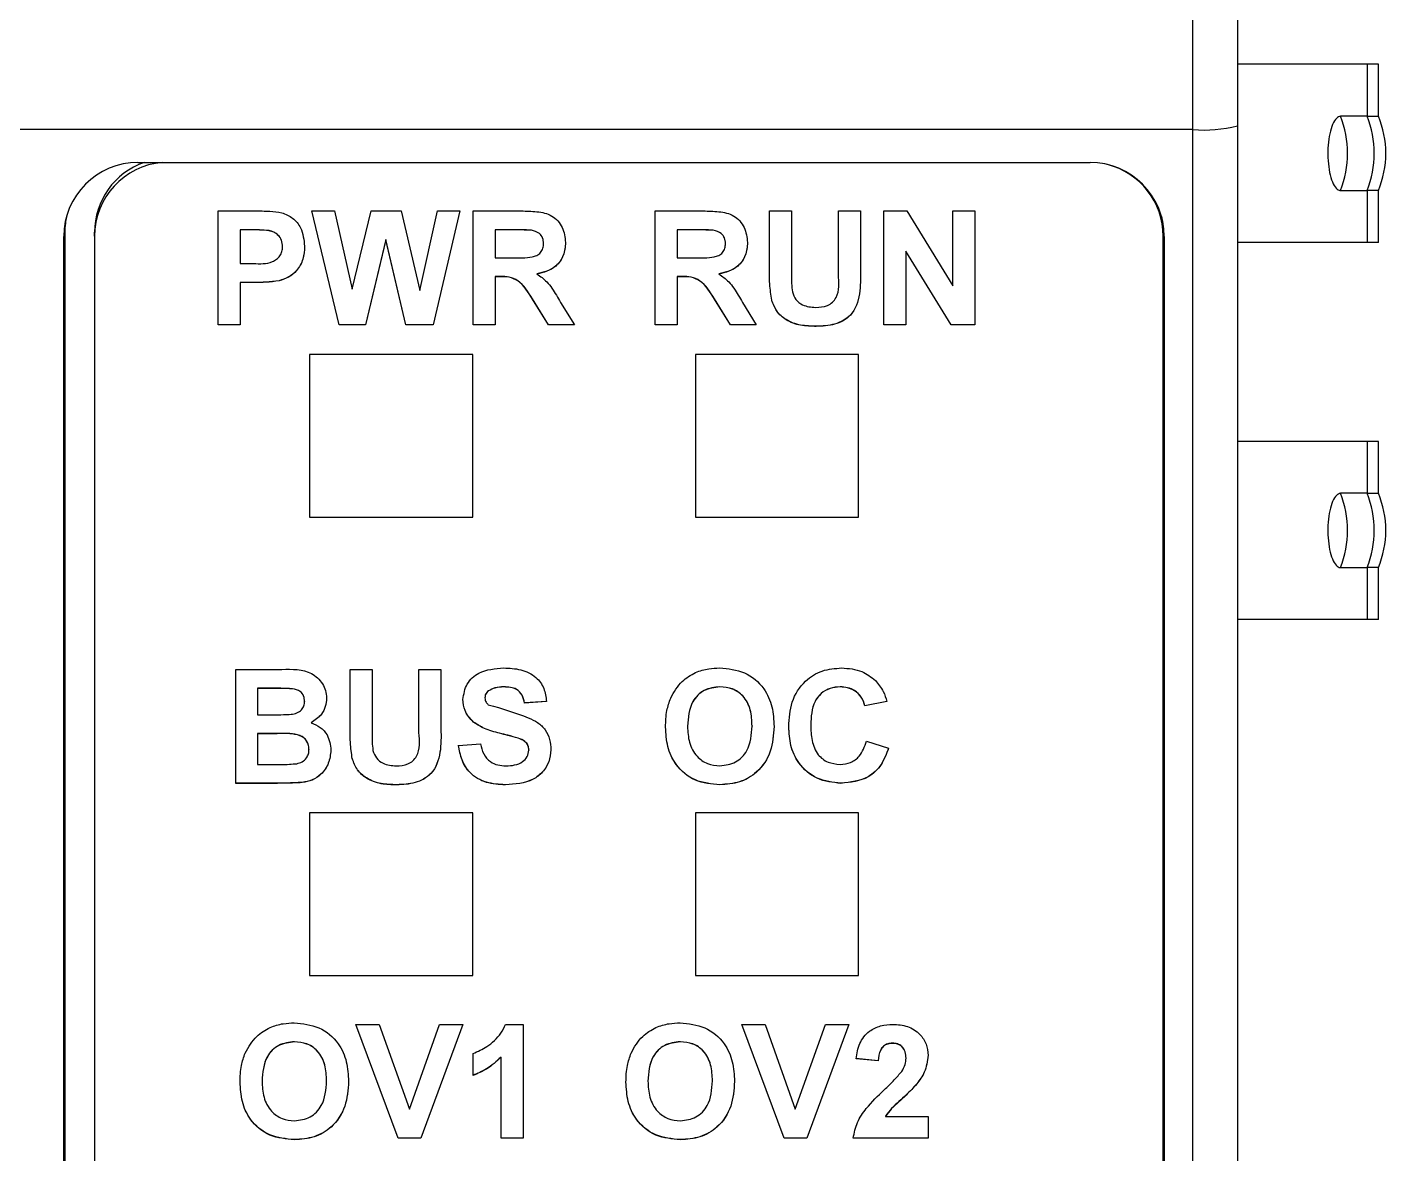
# Model space of a CAD drawing. Header units: millimetres. Extents: x 195 to 222, y 165 to 271.
# Drawn here: x 212.44 to 221.59, y 227.38 to 234.97 of the extents above; entities that cross this region are included whole.
import ezdxf

# ---------------------------------------------------------------- set-up
doc = ezdxf.new("R2010")
doc.units = ezdxf.units.MM

msp = doc.modelspace()

# ---------------------------------------------------------------- linework, layer by layer
at = {"color": 7, "linetype": 'Continuous', "lineweight": 25}
for p, q in [((220.2889, 234.2787), (220.2889, 235.7603)), ((220.5889, 235.6383), (220.5889, 234.3048)), ((221.4635, 234.7188), (220.5889, 234.7188)), ((221.5389, 234.7188), (221.4635, 234.7188)), ((221.4635, 234.7188), (221.4635, 234.3688)), ((221.5389, 234.3688), (221.5389, 234.7188)), ((221.4635, 234.3688), (221.2838, 234.3688)), ((221.4635, 234.3688), (221.5389, 234.3688)), ((220.2889, 234.2787), (200.7389, 234.2787)), ((220.2889, 169.6988), (220.2889, 234.2787)), ((220.5889, 234.3048), (220.5889, 169.725)), ((213.1818, 234.0573), (219.596, 234.0573)), ((221.2838, 233.8688), (221.4635, 233.8688)), ((221.4635, 233.8688), (221.4635, 233.5188)), ((221.5389, 233.8688), (221.4635, 233.8688)), ((221.5389, 233.5188), (221.5389, 233.8688)), ((213.7215, 233.7308), (213.968, 233.7308)), ((213.7215, 232.9632), (213.7215, 233.7308)), ((214.3537, 233.7308), (214.5056, 233.7308)), ((214.5382, 232.9632), (214.3537, 233.7308)), ((214.5382, 232.9641), (214.3539, 233.7308)), ((214.5056, 233.7308), (214.6254, 233.2035)), ((214.6254, 233.2035), (214.7521, 233.7308)), ((214.7521, 233.7308), (214.9543, 233.7308)), ((214.9543, 233.7308), (215.0798, 233.1946)), ((215.0798, 233.1946), (215.1992, 233.7308)), ((215.3514, 233.7308), (215.1704, 232.9632)), ((215.3512, 233.7308), (215.1704, 232.9641)), ((215.1992, 233.7308), (215.3514, 233.7308)), ((215.4403, 233.7308), (215.7637, 233.7308)), ((215.4403, 232.9632), (215.4403, 233.7308)), ((216.6662, 233.7308), (216.9895, 233.7308)), ((216.6662, 232.9632), (216.6662, 233.7308)), ((217.4367, 233.7308), (217.5848, 233.7308)), ((217.4367, 233.323), (217.4367, 233.7308)), ((217.5848, 233.7308), (217.5848, 233.3143)), ((217.9009, 233.7308), (218.0491, 233.7308)), ((217.9009, 233.3053), (217.9009, 233.7308)), ((218.0491, 233.7308), (218.0491, 233.3293)), ((218.2072, 233.7308), (218.362, 233.7308)), ((218.2072, 232.9632), (218.2072, 233.7308)), ((218.362, 233.7308), (218.6714, 233.2265)), ((218.6714, 233.7308), (218.8196, 233.7308)), ((218.6714, 233.2265), (218.6714, 233.7308)), ((218.8196, 233.7308), (218.8196, 232.9632)), ((213.9481, 233.6037), (213.8697, 233.6037)), ((213.8697, 233.6037), (213.8697, 233.6029)), ((213.9481, 233.6029), (213.8697, 233.6029)), ((213.8697, 233.6029), (213.8697, 233.3765)), ((213.9481, 233.6037), (213.9481, 233.6029)), ((214.0651, 233.5983), (214.0651, 233.5975)), ((215.7144, 233.6037), (215.5885, 233.6037)), ((215.5885, 233.6037), (215.5885, 233.6029)), ((215.5885, 233.6029), (215.5885, 233.4159)), ((215.7144, 233.6029), (215.5885, 233.6029)), ((215.7144, 233.6037), (215.7144, 233.6029)), ((215.8322, 233.6013), (215.8322, 233.6004)), ((216.9403, 233.6037), (216.8143, 233.6037)), ((216.8143, 233.6037), (216.8143, 233.6029)), ((216.8143, 233.6029), (216.8143, 233.4159)), ((216.9403, 233.6029), (216.8143, 233.6029)), ((216.9403, 233.6037), (216.9403, 233.6029)), ((217.0581, 233.6013), (217.0581, 233.6004)), ((212.6889, 233.5872), (212.6819, 233.5593)), ((212.6819, 168.6431), (212.6819, 233.5593)), ((212.6889, 233.5872), (212.6889, 168.6849)), ((212.8889, 233.5609), (212.8889, 233.5871)), ((212.8889, 233.5609), (212.8889, 168.9079)), ((214.8526, 233.5379), (214.7147, 232.9641)), ((214.8526, 233.537), (214.7147, 232.9632)), ((214.9869, 232.9641), (214.8526, 233.5379)), ((214.8526, 233.5379), (214.8526, 233.537)), ((214.9869, 232.9632), (214.8526, 233.537)), ((215.9145, 233.5122), (215.9145, 233.5114)), ((217.1403, 233.5122), (217.1403, 233.5114)), ((220.0959, 233.5593), (220.0889, 233.5872)), ((220.0889, 233.5871), (220.0889, 233.5609)), ((220.0889, 169.1071), (220.0889, 233.5609)), ((220.0959, 233.5593), (220.0959, 168.7429)), ((221.4635, 233.5188), (220.5889, 233.5188)), ((221.5389, 233.5188), (221.4635, 233.5188)), ((214.1562, 233.4912), (214.1562, 233.4903)), ((215.5885, 233.4159), (215.7078, 233.4159)), ((216.8143, 233.4159), (216.9337, 233.4159)), ((218.6602, 232.9641), (218.3553, 233.4607)), ((218.3553, 233.4607), (218.3553, 233.4599)), ((218.6602, 232.9632), (218.3553, 233.4599)), ((218.3553, 233.4599), (218.3553, 232.9632)), ((213.8697, 233.3765), (213.9586, 233.3765)), ((213.9711, 233.2495), (213.8697, 233.2495)), ((213.8697, 233.2495), (213.8697, 233.2486)), ((213.9711, 233.2486), (213.8697, 233.2486)), ((213.8697, 233.2486), (213.8697, 232.9632)), ((213.9711, 233.2495), (213.9711, 233.2486)), ((214.1325, 233.2605), (214.1325, 233.2597)), ((215.6217, 233.2888), (215.5885, 233.2888)), ((215.5885, 233.2888), (215.5885, 233.288)), ((215.6217, 233.288), (215.5885, 233.288)), ((215.5885, 233.288), (215.5885, 232.9632)), ((215.6217, 233.2888), (215.6217, 233.288)), ((215.8694, 233.3079), (215.8694, 233.307)), ((216.8475, 233.2888), (216.8143, 233.2888)), ((216.8143, 233.2888), (216.8143, 233.288)), ((216.8475, 233.288), (216.8143, 233.288)), ((216.8143, 233.288), (216.8143, 232.9632)), ((216.8475, 233.2888), (216.8475, 233.288)), ((217.0953, 233.3079), (217.0953, 233.307)), ((215.9487, 232.9641), (215.8392, 233.1383)), ((215.8392, 233.1383), (215.8392, 233.1374)), ((215.9487, 232.9632), (215.8392, 233.1374)), ((216.0285, 233.1151), (216.1219, 232.9632)), ((217.1746, 232.9641), (217.065, 233.1383)), ((217.065, 233.1383), (217.065, 233.1374)), ((217.1746, 232.9632), (217.065, 233.1374)), ((217.2544, 233.1151), (217.3478, 232.9632)), ((217.4518, 233.13), (217.4518, 233.1291)), ((213.8697, 232.9641), (213.7215, 232.9641)), ((213.8697, 232.9632), (213.7215, 232.9632)), ((214.5382, 232.9641), (214.5382, 232.9632)), ((214.7147, 232.9641), (214.5382, 232.9641)), ((214.7147, 232.9632), (214.5382, 232.9632)), ((214.7147, 232.9641), (214.7147, 232.9632)), ((215.1704, 232.9641), (214.9869, 232.9641)), ((214.9869, 232.9641), (214.9869, 232.9632)), ((215.1704, 232.9632), (214.9869, 232.9632)), ((215.1704, 232.9641), (215.1704, 232.9632)), ((215.5885, 232.9641), (215.4403, 232.9641)), ((215.5885, 232.9632), (215.4403, 232.9632)), ((216.1214, 232.9641), (215.9487, 232.9641)), ((215.9487, 232.9641), (215.9487, 232.9632)), ((216.1219, 232.9632), (215.9487, 232.9632)), ((216.8143, 232.9641), (216.6662, 232.9641)), ((216.8143, 232.9632), (216.6662, 232.9632)), ((217.3472, 232.9641), (217.1746, 232.9641)), ((217.1746, 232.9641), (217.1746, 232.9632)), ((217.3478, 232.9632), (217.1746, 232.9632)), ((218.3553, 232.9641), (218.2072, 232.9641)), ((218.3553, 232.9632), (218.2072, 232.9632)), ((218.8196, 232.9641), (218.6602, 232.9641)), ((218.6602, 232.9641), (218.6602, 232.9632)), ((218.8196, 232.9632), (218.6602, 232.9632)), ((217.752, 232.9543), (217.752, 232.9534)), ((215.4371, 232.764), (214.3371, 232.764)), ((214.3371, 232.764), (214.3371, 231.6682)), ((215.4371, 231.6682), (215.4371, 232.764)), ((218.0371, 232.764), (216.9371, 232.764)), ((216.9371, 232.764), (216.9371, 231.6682)), ((218.0371, 231.6682), (218.0371, 232.764)), ((221.4635, 232.1788), (220.5889, 232.1788)), ((221.5389, 232.1788), (221.4635, 232.1788)), ((221.4635, 232.1788), (221.4635, 231.8288)), ((221.5389, 231.8288), (221.5389, 232.1788)), ((221.4635, 231.8288), (221.2838, 231.8288)), ((221.4635, 231.8288), (221.5389, 231.8288)), ((214.3371, 231.669), (215.4371, 231.669)), ((214.3371, 231.6682), (215.4371, 231.6682)), ((216.9371, 231.669), (218.0371, 231.669)), ((216.9371, 231.6682), (218.0371, 231.6682)), ((221.2838, 231.3288), (221.4635, 231.3288)), ((221.4635, 231.3288), (221.4635, 230.9788)), ((221.5389, 231.3288), (221.4635, 231.3288)), ((221.5389, 230.9788), (221.5389, 231.3288)), ((221.4635, 230.9788), (220.5889, 230.9788)), ((221.5389, 230.9788), (221.4635, 230.9788)), ((213.8401, 230.6426), (214.1505, 230.6426)), ((213.8401, 229.875), (213.8401, 230.6426)), ((214.6106, 230.6426), (214.7587, 230.6426)), ((214.6106, 230.2348), (214.6106, 230.6426)), ((214.7587, 230.6426), (214.7587, 230.226)), ((215.0748, 230.6426), (215.223, 230.6426)), ((215.0748, 230.2171), (215.0748, 230.6426)), ((215.223, 230.6426), (215.223, 230.2411)), ((214.0822, 230.5155), (213.9882, 230.5155)), ((213.9882, 230.5155), (213.9882, 230.5147)), ((213.9882, 230.5147), (213.9882, 230.3375)), ((214.0822, 230.5147), (213.9882, 230.5147)), ((214.0822, 230.5155), (214.0822, 230.5147)), ((214.2221, 230.5129), (214.2221, 230.512)), ((215.5436, 230.4982), (215.5436, 230.4973)), ((215.6476, 230.5254), (215.6476, 230.5245)), ((217.1027, 230.5254), (217.1027, 230.5245)), ((217.9125, 230.5254), (217.9125, 230.5245)), ((214.3043, 230.4282), (214.3043, 230.4273)), ((215.5193, 230.4516), (215.5193, 230.4507)), ((215.9342, 230.427), (215.7861, 230.4171)), ((215.9342, 230.4261), (215.7861, 230.4162)), ((215.7861, 230.4171), (215.7861, 230.4162)), ((218.228, 230.427), (218.0798, 230.3974)), ((218.228, 230.4261), (218.0798, 230.3966)), ((218.0798, 230.3974), (218.0798, 230.3966)), ((213.9882, 230.3375), (214.0955, 230.3375)), ((214.1202, 230.2105), (213.9882, 230.2105)), ((213.9882, 230.2105), (213.9882, 230.2096)), ((214.1202, 230.2105), (214.1202, 230.2096)), ((214.3482, 230.2838), (214.3482, 230.2829)), ((215.4423, 230.2883), (215.4423, 230.2874)), ((215.6184, 230.2129), (215.6184, 230.2121)), ((216.8846, 230.2601), (216.8846, 230.2593)), ((217.3192, 230.2623), (217.3192, 230.2614)), ((217.7143, 230.2692), (217.7143, 230.2683)), ((213.9882, 230.2096), (213.9882, 230.0029)), ((214.1202, 230.2096), (213.9882, 230.2096)), ((215.3415, 230.1309), (215.4897, 230.1407)), ((215.7435, 230.1796), (215.7435, 230.1787)), ((218.0897, 230.1604), (218.2379, 230.1112)), ((214.334, 230.105), (214.334, 230.1041)), ((214.6257, 230.0418), (214.6257, 230.0409)), ((215.8157, 230.0999), (215.8157, 230.099)), ((213.9882, 230.0029), (214.1395, 230.0029)), ((214.1009, 229.8759), (213.8401, 229.8759)), ((214.1009, 229.875), (213.8401, 229.875)), ((214.1009, 229.8759), (214.1009, 229.875)), ((214.2877, 229.8811), (214.2877, 229.8802)), ((214.9259, 229.866), (214.9259, 229.8652)), ((215.6573, 229.866), (215.6573, 229.8652)), ((217.103, 229.866), (217.103, 229.8652)), ((217.9176, 229.8759), (217.9176, 229.875)), ((215.4371, 229.6758), (214.3371, 229.6758)), ((214.3371, 229.6758), (214.3371, 228.58)), ((215.4371, 228.58), (215.4371, 229.6758)), ((218.0371, 229.6758), (216.9371, 229.6758)), ((216.9371, 229.6758), (216.9371, 228.58)), ((218.0371, 228.58), (218.0371, 229.6758)), ((214.3371, 228.5808), (215.4371, 228.5808)), ((214.3371, 228.58), (215.4371, 228.58)), ((216.9371, 228.5808), (218.0371, 228.5808)), ((216.9371, 228.58), (218.0371, 228.58)), ((214.6501, 228.2517), (214.8066, 228.2517)), ((214.935, 227.4842), (214.6501, 228.2517)), ((214.935, 227.485), (214.6504, 228.2517)), ((214.8066, 228.2517), (215.0106, 227.681)), ((215.0106, 227.681), (215.2139, 228.2517)), ((215.3712, 228.2517), (215.0873, 227.4842)), ((215.3709, 228.2517), (215.0873, 227.485)), ((215.2139, 228.2517), (215.3712, 228.2517)), ((215.6573, 228.2517), (215.7762, 228.2517)), ((215.7762, 228.2517), (215.7762, 227.4842)), ((217.2501, 228.2517), (217.4066, 228.2517)), ((217.535, 227.4842), (217.2501, 228.2517)), ((217.535, 227.485), (217.2504, 228.2517)), ((217.4066, 228.2517), (217.6106, 227.681)), ((217.6106, 227.681), (217.8139, 228.2517)), ((217.9712, 228.2517), (217.6873, 227.4842)), ((217.9709, 228.2517), (217.6873, 227.485)), ((217.8139, 228.2517), (217.9712, 228.2517)), ((214.236, 228.1345), (214.236, 228.1336)), ((216.836, 228.1345), (216.836, 228.1336)), ((218.2651, 228.1247), (218.2651, 228.1238)), ((215.4403, 227.9073), (215.4403, 228.0549)), ((215.628, 228.0315), (215.628, 228.0306)), ((215.628, 227.4842), (215.628, 228.0306)), ((218.1687, 228.0066), (218.0206, 228.021)), ((218.1687, 228.0057), (218.0206, 228.0202)), ((218.3564, 228.0239), (218.3564, 228.0231)), ((218.1687, 228.0066), (218.1687, 228.0057)), ((214.0179, 227.8693), (214.0179, 227.8684)), ((214.4525, 227.8714), (214.4525, 227.8705)), ((216.6179, 227.8693), (216.6179, 227.8684)), ((217.0525, 227.8714), (217.0525, 227.8705)), ((218.4299, 227.8513), (218.4299, 227.8504)), ((218.2183, 227.6326), (218.2183, 227.6318)), ((218.2183, 227.6318), (218.5046, 227.6318)), ((218.5046, 227.6318), (218.5046, 227.4842)), ((214.2363, 227.4752), (214.2363, 227.4743)), ((214.935, 227.485), (214.935, 227.4842)), ((215.0873, 227.485), (214.935, 227.485)), ((215.0873, 227.4842), (214.935, 227.4842)), ((215.0873, 227.485), (215.0873, 227.4842)), ((215.7762, 227.485), (215.628, 227.485)), ((215.7762, 227.4842), (215.628, 227.4842)), ((216.8363, 227.4752), (216.8363, 227.4743)), ((217.535, 227.485), (217.535, 227.4842)), ((217.6873, 227.485), (217.535, 227.485)), ((217.6873, 227.4842), (217.535, 227.4842)), ((217.6873, 227.485), (217.6873, 227.4842)), ((218.5046, 227.485), (218.0008, 227.485)), ((218.5046, 227.4842), (218.0008, 227.4842))]:
    msp.add_line(p, q, dxfattribs=at)
at = {"color": 7, "linetype": 'Continuous', "lineweight": 25, "flags": 128}
msp.add_lwpolyline([(220.0773, 233.6939), (220.0793, 233.6843), (220.0889, 233.5871)], dxfattribs=at)
at = {"color": 7, "linetype": 'Continuous', "lineweight": 25}
for centre, radius, start, end in [((220.6427, 234.1188), 0.6881, 338.69654, 21.30346), ((220.8224, 234.1188), 0.6881, 338.69604, 21.30396), ((220.9389, 234.1188), 0.65, 337.38014, 22.61986), ((220.3633, 235.1588), 0.8832, 265.16548, 284.79635), ((213.3878, 233.56), 0.4989, 94.70365, 179.89682), ((213.3874, 233.5864), 0.4985, 109.1479, 179.91598), ((219.5903, 233.5602), 0.4986, 0.0901, 75.66355), ((220.6427, 231.5788), 0.6881, 338.69652, 21.30348), ((220.8224, 231.5788), 0.6881, 338.69602, 21.30398), ((220.9389, 231.5788), 0.65, 337.38014, 22.61986)]:
    msp.add_arc(centre, radius, start, end, dxfattribs=at)
for centre, major_axis, start_param, end_param in [((213.182, 233.5591), (0.4997, -0.0199), 1.610809, 3.181301), ((219.5958, 233.5591), (0.4997, 0.0199), 6.243477, 7.813969), ((213.189, 233.587), (0.4997, -0.0199), 2.937057, 3.181301), ((219.5888, 233.587), (0.4997, 0.0199), 6.243477, 6.487721)]:
    msp.add_ellipse(centre, major_axis=major_axis, ratio=0.996183, start_param=start_param, end_param=end_param, dxfattribs=at)
for points, knots in [([(221.2838, 234.3688), (221.2742, 234.366), (221.255, 234.3605), (221.2294, 234.3174), (221.2099, 234.2539), (221.1988, 234.1747), (221.1973, 234.0893), (221.2055, 234.0072), (221.2225, 233.9376), (221.2465, 233.8887), (221.2683, 233.8703), (221.2808, 233.8691), (221.2838, 233.8688)], [0, 0, 0, 0, 0.107374, 0.214745, 0.322118, 0.42949, 0.536863, 0.644235, 0.751606, 0.858979, 0.966351, 1, 1, 1, 1]), ([(213.968, 233.7308), (214.0023, 233.731), (214.0635, 233.7313), (214.1241, 233.7228), (214.1508, 233.7191)], [0, 0, 0, 0, 0.560345, 1, 1, 1, 1]), ([(214.1508, 233.7191), (214.1763, 233.7085), (214.2276, 233.6873), (214.2928, 233.6076), (214.2999, 233.5362), (214.3043, 233.4926)], [0, 0, 0, 0, 0.280091, 0.560802, 1, 1, 1, 1]), ([(215.7637, 233.7308), (215.7987, 233.7302), (215.8684, 233.7291), (215.9576, 233.7107), (216.012, 233.6649), (216.0521, 233.6062), (216.0584, 233.5533), (216.0626, 233.5181)], [0, 0, 0, 0, 0.2511383, 0.5005384, 0.6257422, 0.7510534, 1, 1, 1, 1]), ([(216.9895, 233.7308), (217.0245, 233.7302), (217.0943, 233.7291), (217.1835, 233.7107), (217.2378, 233.6649), (217.278, 233.6062), (217.2843, 233.5533), (217.2885, 233.5181)], [0, 0, 0, 0, 0.251138, 0.500538, 0.625742, 0.751053, 1, 1, 1, 1]), ([(214.0651, 233.5983), (214.0433, 233.6003), (214.0044, 233.6039), (213.9653, 233.6038), (213.9481, 233.6037)], [0, 0, 0, 0, 0.559832, 1, 1, 1, 1]), ([(214.0651, 233.5975), (214.0433, 233.5995), (214.0044, 233.603), (213.9653, 233.6029), (213.9481, 233.6029)], [0, 0, 0, 0, 0.559832, 1, 1, 1, 1]), ([(214.1562, 233.4912), (214.1549, 233.5056), (214.1525, 233.5344), (214.1284, 233.5681), (214.0982, 233.5901), (214.0761, 233.5956), (214.0651, 233.5983)], [0, 0, 0, 0, 0.279864, 0.559068, 0.779425, 1, 1, 1, 1]), ([(214.1562, 233.4903), (214.1549, 233.5047), (214.1525, 233.5335), (214.1284, 233.5672), (214.0982, 233.5892), (214.0761, 233.5947), (214.0651, 233.5975)], [0, 0, 0, 0, 0.279864, 0.559068, 0.779425, 1, 1, 1, 1]), ([(215.8322, 233.6013), (215.8102, 233.6022), (215.771, 233.6039), (215.7317, 233.6038), (215.7144, 233.6037)], [0, 0, 0, 0, 0.55992, 1, 1, 1, 1]), ([(215.8322, 233.6004), (215.8102, 233.6013), (215.771, 233.603), (215.7317, 233.6029), (215.7144, 233.6029)], [0, 0, 0, 0, 0.55992, 1, 1, 1, 1]), ([(215.9145, 233.5122), (215.9134, 233.5248), (215.9114, 233.5498), (215.8832, 233.5876), (215.8515, 233.5961), (215.8322, 233.6013)], [0, 0, 0, 0, 0.281083, 0.561276, 1, 1, 1, 1]), ([(215.9145, 233.5114), (215.9134, 233.5239), (215.9114, 233.5489), (215.8832, 233.5868), (215.8515, 233.5952), (215.8322, 233.6004)], [0, 0, 0, 0, 0.281083, 0.561276, 1, 1, 1, 1]), ([(217.0581, 233.6013), (217.0361, 233.6022), (216.9968, 233.6039), (216.9576, 233.6038), (216.9403, 233.6037)], [0, 0, 0, 0, 0.559922, 1, 1, 1, 1]), ([(217.0581, 233.6004), (217.0361, 233.6013), (216.9968, 233.603), (216.9576, 233.6029), (216.9403, 233.6029)], [0, 0, 0, 0, 0.559922, 1, 1, 1, 1]), ([(217.1403, 233.5122), (217.1393, 233.5248), (217.1372, 233.5498), (217.1091, 233.5876), (217.0774, 233.5961), (217.0581, 233.6013)], [0, 0, 0, 0, 0.2810822, 0.5612767, 1, 1, 1, 1]), ([(217.1403, 233.5114), (217.1393, 233.5239), (217.1372, 233.5489), (217.1091, 233.5868), (217.0774, 233.5952), (217.0581, 233.6004)], [0, 0, 0, 0, 0.2810822, 0.5612767, 1, 1, 1, 1]), ([(215.7078, 233.4159), (215.7514, 233.4144), (215.8059, 233.4126), (215.8695, 233.4294), (215.8959, 233.4497), (215.9124, 233.4788), (215.9138, 233.5005), (215.9145, 233.5114)], [0, 0, 0, 0, 0.500905, 0.625715, 0.750364, 0.875021, 1, 1, 1, 1]), ([(216.0626, 233.519), (216.0601, 233.4894), (216.0551, 233.4302), (216.0049, 233.3602), (215.938, 233.3216), (215.8923, 233.3125), (215.8694, 233.3079)], [0, 0, 0, 0, 0.279947, 0.558974, 0.779185, 1, 1, 1, 1]), ([(216.0626, 233.5181), (216.0601, 233.4885), (216.0551, 233.4293), (216.0049, 233.3593), (215.938, 233.3208), (215.8923, 233.3116), (215.8694, 233.307)], [0, 0, 0, 0, 0.279947, 0.558974, 0.779184, 1, 1, 1, 1]), ([(216.9337, 233.4159), (216.9773, 233.4144), (217.0318, 233.4126), (217.0954, 233.4294), (217.1217, 233.4497), (217.1382, 233.4788), (217.1396, 233.5005), (217.1403, 233.5114)], [0, 0, 0, 0, 0.500905, 0.625716, 0.750363, 0.875021, 1, 1, 1, 1]), ([(217.2885, 233.519), (217.286, 233.4894), (217.2809, 233.4302), (217.2307, 233.3602), (217.1638, 233.3216), (217.1181, 233.3125), (217.0953, 233.3079)], [0, 0, 0, 0, 0.2799476, 0.5589737, 0.7791851, 1, 1, 1, 1]), ([(217.2885, 233.5181), (217.286, 233.4885), (217.2809, 233.4293), (217.2307, 233.3593), (217.1638, 233.3208), (217.1181, 233.3116), (217.0953, 233.307)], [0, 0, 0, 0, 0.279948, 0.558974, 0.779184, 1, 1, 1, 1]), ([(213.9586, 233.3765), (214.0032, 233.3747), (214.0591, 233.3724), (214.1171, 233.4039), (214.1396, 233.4279), (214.1539, 233.4578), (214.1554, 233.4795), (214.1562, 233.4903)], [0, 0, 0, 0, 0.499695, 0.62485, 0.749843, 0.874905, 1, 1, 1, 1]), ([(214.3043, 233.4935), (214.3025, 233.464), (214.299, 233.4052), (214.2572, 233.3321), (214.1984, 233.2827), (214.1545, 233.2679), (214.1325, 233.2605)], [0, 0, 0, 0, 0.280286, 0.559873, 0.779918, 1, 1, 1, 1]), ([(214.3043, 233.4926), (214.3025, 233.4632), (214.299, 233.4043), (214.2572, 233.3312), (214.1984, 233.2818), (214.1545, 233.2671), (214.1325, 233.2597)], [0, 0, 0, 0, 0.280286, 0.559873, 0.779917, 1, 1, 1, 1]), ([(217.4518, 233.13), (217.4465, 233.166), (217.437, 233.2303), (217.4368, 233.2953), (217.4367, 233.3239)], [0, 0, 0, 0, 0.559743, 1, 1, 1, 1]), ([(217.4518, 233.1291), (217.4465, 233.1651), (217.437, 233.2294), (217.4368, 233.2944), (217.4367, 233.323)], [0, 0, 0, 0, 0.559746, 1, 1, 1, 1]), ([(218.0491, 233.3302), (218.05, 233.2779), (218.0519, 233.1744), (218.0027, 233.0264), (217.876, 232.9595), (217.7934, 232.956), (217.752, 232.9543)], [0, 0, 0, 0, 0.282221, 0.55919, 0.778867, 1, 1, 1, 1]), ([(218.0491, 233.3293), (218.05, 233.2771), (218.0519, 233.1735), (218.0027, 233.0255), (217.876, 232.9586), (217.7934, 232.9551), (217.752, 232.9534)], [0, 0, 0, 0, 0.282219, 0.55919, 0.778867, 1, 1, 1, 1]), ([(214.1325, 233.2605), (214.1025, 233.2566), (214.0489, 233.2497), (213.9949, 233.2495), (213.9711, 233.2495)], [0, 0, 0, 0, 0.559812, 1, 1, 1, 1]), ([(214.1325, 233.2597), (214.1025, 233.2558), (214.0489, 233.2488), (213.9949, 233.2487), (213.9711, 233.2486)], [0, 0, 0, 0, 0.559812, 1, 1, 1, 1]), ([(215.8392, 233.1383), (215.8114, 233.1849), (215.7728, 233.2496), (215.6841, 233.2895), (215.6426, 233.2891), (215.6217, 233.2888)], [0, 0, 0, 0, 0.560985, 0.779306, 1, 1, 1, 1]), ([(215.8392, 233.1374), (215.8114, 233.184), (215.7728, 233.2487), (215.6841, 233.2887), (215.6426, 233.2882), (215.6217, 233.288)], [0, 0, 0, 0, 0.560985, 0.779306, 1, 1, 1, 1]), ([(215.8694, 233.307), (215.8929, 233.2904), (215.9316, 233.2629), (215.9712, 233.2101), (216.0009, 233.1633), (216.0193, 233.1312), (216.0285, 233.1151)], [0, 0, 0, 0, 0.339561, 0.559574, 0.779779, 1, 1, 1, 1]), ([(217.065, 233.1383), (217.0372, 233.1849), (216.9987, 233.2496), (216.9099, 233.2895), (216.8684, 233.2891), (216.8475, 233.2888)], [0, 0, 0, 0, 0.560986, 0.779304, 1, 1, 1, 1]), ([(217.065, 233.1374), (217.0372, 233.184), (216.9987, 233.2487), (216.9099, 233.2887), (216.8684, 233.2882), (216.8475, 233.288)], [0, 0, 0, 0, 0.560986, 0.779304, 1, 1, 1, 1]), ([(217.0953, 233.307), (217.1187, 233.2904), (217.1575, 233.2629), (217.197, 233.2101), (217.2268, 233.1633), (217.2452, 233.1312), (217.2544, 233.1151)], [0, 0, 0, 0, 0.33956, 0.559573, 0.779779, 1, 1, 1, 1]), ([(217.5848, 233.3143), (217.5847, 233.2902), (217.5845, 233.2472), (217.5889, 233.2045), (217.5909, 233.1857)], [0, 0, 0, 0, 0.560179, 1, 1, 1, 1]), ([(217.7475, 233.0813), (217.7747, 233.0826), (217.8156, 233.0845), (217.8619, 233.1136), (217.9112, 233.179), (217.9055, 233.2492), (217.9009, 233.3053)], [0, 0, 0, 0, 0.25002, 0.375145, 0.500355, 1, 1, 1, 1]), ([(217.5909, 233.1857), (217.5973, 233.1676), (217.6102, 233.1312), (217.6673, 233.0873), (217.7171, 233.0836), (217.7475, 233.0813)], [0, 0, 0, 0, 0.280067, 0.560124, 1, 1, 1, 1]), ([(217.752, 232.9543), (217.7165, 232.9549), (217.6459, 232.9562), (217.5516, 232.9902), (217.4816, 233.0519), (217.4617, 233.104), (217.4518, 233.13)], [0, 0, 0, 0, 0.281031, 0.560408, 0.780284, 1, 1, 1, 1]), ([(217.752, 232.9534), (217.7165, 232.954), (217.6459, 232.9553), (217.5516, 232.9893), (217.4816, 233.051), (217.4617, 233.1031), (217.4518, 233.1291)], [0, 0, 0, 0, 0.28103, 0.560407, 0.780283, 1, 1, 1, 1]), ([(221.2838, 231.8288), (221.2742, 231.826), (221.255, 231.8205), (221.2294, 231.7774), (221.2099, 231.7139), (221.1988, 231.6347), (221.1973, 231.5493), (221.2055, 231.4672), (221.2225, 231.3976), (221.2465, 231.3487), (221.2683, 231.3303), (221.2808, 231.3291), (221.2838, 231.3288)], [0, 0, 0, 0, 0.107374, 0.214745, 0.322117, 0.42949, 0.536862, 0.644235, 0.751607, 0.858979, 0.966351, 1, 1, 1, 1]), ([(214.1505, 230.6426), (214.2213, 230.6443), (214.3275, 230.6469), (214.419, 230.5621), (214.4488, 230.5005), (214.4513, 230.4665), (214.4525, 230.4495)], [0, 0, 0, 0, 0.49935, 0.748653, 0.874281, 1, 1, 1, 1]), ([(215.3712, 230.4404), (215.3771, 230.4767), (215.3889, 230.5492), (215.4933, 230.641), (215.5879, 230.6481), (215.6458, 230.6524)], [0, 0, 0, 0, 0.279746, 0.559362, 1, 1, 1, 1]), ([(215.6458, 230.6524), (215.6845, 230.6508), (215.7617, 230.6475), (215.862, 230.5995), (215.9232, 230.5168), (215.9306, 230.4564), (215.9342, 230.4261)], [0, 0, 0, 0, 0.281015, 0.560109, 0.779824, 1, 1, 1, 1]), ([(216.7708, 230.4493), (216.7936, 230.4902), (216.8343, 230.5631), (216.9066, 230.6042), (216.9384, 230.6223)], [0, 0, 0, 0, 0.559955, 1, 1, 1, 1]), ([(216.9384, 230.6223), (216.968, 230.6323), (217.0207, 230.6501), (217.0763, 230.6517), (217.1008, 230.6524)], [0, 0, 0, 0, 0.559563, 1, 1, 1, 1]), ([(217.1008, 230.6524), (217.1582, 230.647), (217.2728, 230.6361), (217.4004, 230.5276), (217.4602, 230.3918), (217.465, 230.3024), (217.4674, 230.2577)], [0, 0, 0, 0, 0.279831, 0.55867, 0.779007, 1, 1, 1, 1]), ([(217.5662, 230.2571), (217.5696, 230.3135), (217.5765, 230.4259), (217.663, 230.5639), (217.7897, 230.6421), (217.8784, 230.649), (217.9229, 230.6524)], [0, 0, 0, 0, 0.280688, 0.559621, 0.779535, 1, 1, 1, 1]), ([(217.9229, 230.6524), (217.9702, 230.649), (218.0546, 230.6428), (218.1209, 230.5912), (218.1501, 230.5685)], [0, 0, 0, 0, 0.559914, 1, 1, 1, 1]), ([(214.2221, 230.5129), (214.196, 230.5139), (214.1494, 230.5157), (214.1028, 230.5156), (214.0822, 230.5155)], [0, 0, 0, 0, 0.559949, 1, 1, 1, 1]), ([(214.2221, 230.512), (214.196, 230.513), (214.1494, 230.5148), (214.1028, 230.5147), (214.0822, 230.5147)], [0, 0, 0, 0, 0.559949, 1, 1, 1, 1]), ([(214.3043, 230.4282), (214.3033, 230.4405), (214.3011, 230.465), (214.273, 230.5021), (214.2414, 230.5088), (214.2221, 230.5129)], [0, 0, 0, 0, 0.281073, 0.561092, 1, 1, 1, 1]), ([(214.3043, 230.4273), (214.3033, 230.4396), (214.3011, 230.4641), (214.273, 230.5012), (214.2414, 230.5079), (214.2221, 230.512)], [0, 0, 0, 0, 0.281073, 0.561092, 1, 1, 1, 1]), ([(215.5436, 230.4982), (215.5358, 230.491), (215.5218, 230.4783), (215.5201, 230.4598), (215.5193, 230.4516)], [0, 0, 0, 0, 0.558767, 1, 1, 1, 1]), ([(215.5436, 230.4973), (215.5358, 230.4902), (215.5218, 230.4775), (215.5201, 230.4589), (215.5193, 230.4507)], [0, 0, 0, 0, 0.558767, 1, 1, 1, 1]), ([(215.6476, 230.5254), (215.6269, 230.5247), (215.59, 230.5236), (215.5577, 230.5059), (215.5436, 230.4982)], [0, 0, 0, 0, 0.560546, 1, 1, 1, 1]), ([(215.6476, 230.5245), (215.6269, 230.5238), (215.59, 230.5227), (215.5577, 230.505), (215.5436, 230.4973)], [0, 0, 0, 0, 0.560546, 1, 1, 1, 1]), ([(215.7861, 230.4171), (215.7821, 230.4351), (215.7743, 230.471), (215.726, 230.5215), (215.6774, 230.5239), (215.6476, 230.5254)], [0, 0, 0, 0, 0.281523, 0.560304, 1, 1, 1, 1]), ([(215.7861, 230.4162), (215.7821, 230.4343), (215.7743, 230.4701), (215.726, 230.5206), (215.6774, 230.523), (215.6476, 230.5245)], [0, 0, 0, 0, 0.281523, 0.560304, 1, 1, 1, 1]), ([(217.1027, 230.5254), (217.066, 230.5212), (216.9928, 230.5127), (216.895, 230.413), (216.8885, 230.3182), (216.8846, 230.2601)], [0, 0, 0, 0, 0.280278, 0.559877, 1, 1, 1, 1]), ([(217.1027, 230.5245), (217.066, 230.5203), (216.9928, 230.5119), (216.895, 230.4122), (216.8885, 230.3173), (216.8846, 230.2593)], [0, 0, 0, 0, 0.280278, 0.559877, 1, 1, 1, 1]), ([(217.3192, 230.2623), (217.3176, 230.2984), (217.3145, 230.3704), (217.2679, 230.4636), (217.1883, 230.5182), (217.1312, 230.523), (217.1027, 230.5254)], [0, 0, 0, 0, 0.281088, 0.560013, 0.77969, 1, 1, 1, 1]), ([(217.3192, 230.2614), (217.3176, 230.2975), (217.3145, 230.3695), (217.2679, 230.4627), (217.1883, 230.5173), (217.1312, 230.5221), (217.1027, 230.5245)], [0, 0, 0, 0, 0.281088, 0.5600137, 0.7796898, 1, 1, 1, 1]), ([(217.9125, 230.5254), (217.8895, 230.5236), (217.8434, 230.5201), (217.7824, 230.4841), (217.7204, 230.4032), (217.7168, 230.3245), (217.7143, 230.2692)], [0, 0, 0, 0, 0.187149, 0.373981, 0.560738, 1, 1, 1, 1]), ([(217.9125, 230.5245), (217.8895, 230.5227), (217.8434, 230.5192), (217.7824, 230.4833), (217.7204, 230.4023), (217.7168, 230.3236), (217.7143, 230.2683)], [0, 0, 0, 0, 0.187149, 0.373981, 0.560736, 1, 1, 1, 1]), ([(218.0798, 230.3974), (218.073, 230.4178), (218.0594, 230.4585), (218.014, 230.5), (217.9631, 230.5224), (217.9294, 230.5244), (217.9125, 230.5254)], [0, 0, 0, 0, 0.27983, 0.559274, 0.779494, 1, 1, 1, 1]), ([(218.0798, 230.3966), (218.073, 230.4169), (218.0594, 230.4577), (218.014, 230.4992), (217.9631, 230.5215), (217.9294, 230.5235), (217.9125, 230.5245)], [0, 0, 0, 0, 0.27983, 0.559276, 0.779494, 1, 1, 1, 1]), ([(218.1501, 230.5685), (218.1696, 230.5446), (218.2047, 230.5019), (218.2209, 230.4493), (218.228, 230.4261)], [0, 0, 0, 0, 0.558966, 1, 1, 1, 1]), ([(214.2142, 230.3401), (214.2271, 230.3424), (214.2528, 230.3468), (214.2838, 230.3675), (214.302, 230.3966), (214.3036, 230.4171), (214.3043, 230.4273)], [0, 0, 0, 0, 0.280496, 0.55993, 0.779755, 1, 1, 1, 1]), ([(214.4525, 230.4503), (214.4508, 230.431), (214.4475, 230.3924), (214.4157, 230.3287), (214.3738, 230.3008), (214.3482, 230.2838)], [0, 0, 0, 0, 0.28092, 0.561818, 1, 1, 1, 1]), ([(214.4525, 230.4495), (214.4508, 230.4302), (214.4475, 230.3916), (214.4157, 230.3278), (214.3738, 230.2999), (214.3482, 230.2829)], [0, 0, 0, 0, 0.2809172, 0.5618182, 1, 1, 1, 1]), ([(215.4423, 230.2883), (215.4196, 230.3127), (215.3791, 230.3565), (215.3736, 230.4153), (215.3712, 230.4413)], [0, 0, 0, 0, 0.559267, 1, 1, 1, 1]), ([(215.4423, 230.2874), (215.4196, 230.3119), (215.3791, 230.3556), (215.3736, 230.4145), (215.3712, 230.4404)], [0, 0, 0, 0, 0.559267, 1, 1, 1, 1]), ([(215.5193, 230.4507), (215.5208, 230.4407), (215.5234, 230.4228), (215.5364, 230.4105), (215.5422, 230.405)], [0, 0, 0, 0, 0.558477, 1, 1, 1, 1]), ([(215.5422, 230.405), (215.6329, 230.3788), (215.7464, 230.3461), (215.8769, 230.2878), (215.9284, 230.237), (215.96, 230.1717), (215.9626, 230.1243), (215.9639, 230.1006)], [0, 0, 0, 0, 0.499915, 0.625099, 0.750074, 0.874882, 1, 1, 1, 1]), ([(216.7364, 230.2542), (216.7375, 230.2916), (216.7393, 230.3585), (216.7612, 230.4216), (216.7708, 230.4493)], [0, 0, 0, 0, 0.560174, 1, 1, 1, 1]), ([(214.0955, 230.3375), (214.1177, 230.3374), (214.1573, 230.3372), (214.1968, 230.3393), (214.2142, 230.3401)], [0, 0, 0, 0, 0.560048, 1, 1, 1, 1]), ([(214.334, 230.105), (214.3332, 230.1163), (214.3315, 230.1389), (214.3148, 230.1695), (214.2882, 230.1915), (214.2233, 230.2141), (214.166, 230.2121), (214.1202, 230.2105)], [0, 0, 0, 0, 0.124947, 0.249716, 0.374438, 0.499417, 1, 1, 1, 1]), ([(214.334, 230.1041), (214.3332, 230.1154), (214.3315, 230.1381), (214.3148, 230.1686), (214.2882, 230.1907), (214.2233, 230.2133), (214.166, 230.2112), (214.1202, 230.2096)], [0, 0, 0, 0, 0.124947, 0.249716, 0.374438, 0.499416, 1, 1, 1, 1]), ([(214.3482, 230.2829), (214.3695, 230.2742), (214.4123, 230.2567), (214.4695, 230.1931), (214.4773, 230.1337), (214.4821, 230.0975)], [0, 0, 0, 0, 0.281047, 0.561617, 1, 1, 1, 1]), ([(214.6257, 230.0418), (214.6204, 230.0778), (214.6108, 230.1421), (214.6106, 230.2071), (214.6106, 230.2357)], [0, 0, 0, 0, 0.55974, 1, 1, 1, 1]), ([(214.6257, 230.0409), (214.6204, 230.0769), (214.6108, 230.1412), (214.6106, 230.2062), (214.6106, 230.2348)], [0, 0, 0, 0, 0.55974, 1, 1, 1, 1]), ([(214.7587, 230.226), (214.7586, 230.202), (214.7584, 230.159), (214.7628, 230.1163), (214.7648, 230.0975)], [0, 0, 0, 0, 0.56018, 1, 1, 1, 1]), ([(214.9214, 229.9931), (214.9486, 229.9944), (214.9895, 229.9963), (215.0358, 230.0254), (215.0851, 230.0908), (215.0794, 230.161), (215.0748, 230.2171)], [0, 0, 0, 0, 0.25002, 0.375145, 0.500353, 1, 1, 1, 1]), ([(215.223, 230.242), (215.2239, 230.1897), (215.2258, 230.0862), (215.1766, 229.9382), (215.0499, 229.8713), (214.9673, 229.8678), (214.9259, 229.866)], [0, 0, 0, 0, 0.28222, 0.55919, 0.778866, 1, 1, 1, 1]), ([(215.223, 230.2411), (215.2239, 230.1889), (215.2258, 230.0853), (215.1766, 229.9373), (215.0499, 229.8704), (214.9673, 229.8669), (214.9259, 229.8652)], [0, 0, 0, 0, 0.28222, 0.55919, 0.778866, 1, 1, 1, 1]), ([(215.6184, 230.2129), (215.5832, 230.2218), (215.5203, 230.2376), (215.4661, 230.2728), (215.4423, 230.2883)], [0, 0, 0, 0, 0.560767, 1, 1, 1, 1]), ([(215.6184, 230.2121), (215.5832, 230.2209), (215.5203, 230.2367), (215.4661, 230.2719), (215.4423, 230.2874)], [0, 0, 0, 0, 0.560767, 1, 1, 1, 1]), ([(215.7435, 230.1796), (215.7202, 230.1862), (215.6788, 230.1981), (215.6369, 230.2084), (215.6184, 230.2129)], [0, 0, 0, 0, 0.559956, 1, 1, 1, 1]), ([(215.7435, 230.1787), (215.7202, 230.1854), (215.6788, 230.1973), (215.6369, 230.2075), (215.6184, 230.2121)], [0, 0, 0, 0, 0.559956, 1, 1, 1, 1]), ([(217.103, 229.866), (217.046, 229.8712), (216.9322, 229.8815), (216.8046, 229.9877), (216.7438, 230.122), (216.7389, 230.2107), (216.7364, 230.2551)], [0, 0, 0, 0, 0.279943, 0.558704, 0.779044, 1, 1, 1, 1]), ([(217.103, 229.8652), (217.046, 229.8703), (216.9322, 229.8806), (216.8046, 229.9868), (216.7438, 230.1211), (216.7389, 230.2098), (216.7364, 230.2542)], [0, 0, 0, 0, 0.279943, 0.558705, 0.779046, 1, 1, 1, 1]), ([(216.8846, 230.2593), (216.8863, 230.2229), (216.8899, 230.1505), (216.9382, 230.058), (217.0168, 230.0016), (217.074, 229.996), (217.1027, 229.9931)], [0, 0, 0, 0, 0.281021, 0.560115, 0.779939, 1, 1, 1, 1]), ([(217.1027, 229.9931), (217.1393, 229.9978), (217.2125, 230.0072), (217.3085, 230.1087), (217.3152, 230.2035), (217.3192, 230.2614)], [0, 0, 0, 0, 0.279992, 0.559768, 1, 1, 1, 1]), ([(217.4674, 230.2586), (217.4636, 230.2018), (217.456, 230.0887), (217.3662, 229.9511), (217.237, 229.8757), (217.1477, 229.8693), (217.103, 229.866)], [0, 0, 0, 0, 0.280551, 0.559489, 0.779434, 1, 1, 1, 1]), ([(217.4674, 230.2577), (217.4636, 230.201), (217.456, 230.0878), (217.3662, 229.9502), (217.237, 229.8748), (217.1477, 229.8684), (217.103, 229.8652)], [0, 0, 0, 0, 0.28055, 0.559488, 0.779434, 1, 1, 1, 1]), ([(217.9176, 229.8759), (217.8626, 229.8819), (217.7527, 229.8939), (217.6324, 229.9997), (217.5734, 230.1293), (217.5686, 230.215), (217.5662, 230.258)], [0, 0, 0, 0, 0.279571, 0.558708, 0.779053, 1, 1, 1, 1]), ([(217.9176, 229.875), (217.8626, 229.881), (217.7527, 229.893), (217.6324, 229.9989), (217.5734, 230.1284), (217.5686, 230.2142), (217.5662, 230.2571)], [0, 0, 0, 0, 0.279571, 0.558708, 0.779054, 1, 1, 1, 1]), ([(217.7143, 230.2683), (217.7155, 230.2333), (217.7179, 230.1636), (217.7535, 230.0692), (217.8285, 230.0112), (217.8839, 230.0057), (217.9116, 230.0029)], [0, 0, 0, 0, 0.2813436, 0.560537, 0.7800834, 1, 1, 1, 1]), ([(215.6573, 229.866), (215.614, 229.8683), (215.5277, 229.8727), (215.4186, 229.9351), (215.3592, 230.0317), (215.3474, 230.0984), (215.3415, 230.1317)], [0, 0, 0, 0, 0.280715, 0.55934, 0.779307, 1, 1, 1, 1]), ([(215.6573, 229.8652), (215.614, 229.8674), (215.5277, 229.8718), (215.4186, 229.9342), (215.3592, 230.0309), (215.3474, 230.0975), (215.3415, 230.1309)], [0, 0, 0, 0, 0.280715, 0.55934, 0.779309, 1, 1, 1, 1]), ([(215.4897, 230.1407), (215.4952, 230.1179), (215.506, 230.0724), (215.5492, 230.0199), (215.6061, 229.9961), (215.6429, 229.9941), (215.6613, 229.9931)], [0, 0, 0, 0, 0.280579, 0.559153, 0.779251, 1, 1, 1, 1]), ([(215.8157, 230.0999), (215.8146, 230.1108), (215.8124, 230.1326), (215.7855, 230.1631), (215.7594, 230.1733), (215.7435, 230.1796)], [0, 0, 0, 0, 0.279782, 0.55909, 1, 1, 1, 1]), ([(215.8157, 230.099), (215.8146, 230.11), (215.8124, 230.1318), (215.7855, 230.1623), (215.7594, 230.1725), (215.7435, 230.1787)], [0, 0, 0, 0, 0.279782, 0.55909, 1, 1, 1, 1]), ([(217.9116, 230.0029), (217.9359, 230.0054), (217.9844, 230.0102), (218.0578, 230.0639), (218.0776, 230.1238), (218.0897, 230.1604)], [0, 0, 0, 0, 0.280472, 0.560456, 1, 1, 1, 1]), ([(214.2517, 230.0077), (214.2644, 230.0111), (214.2896, 230.0178), (214.3176, 230.0427), (214.3323, 230.0734), (214.3334, 230.0939), (214.334, 230.1041)], [0, 0, 0, 0, 0.280014, 0.559354, 0.779485, 1, 1, 1, 1]), ([(214.4821, 230.0984), (214.4785, 230.0686), (214.4711, 230.0089), (214.4229, 229.9376), (214.3578, 229.8933), (214.3111, 229.8852), (214.2877, 229.8811)], [0, 0, 0, 0, 0.279788, 0.559452, 0.779461, 1, 1, 1, 1]), ([(214.4821, 230.0975), (214.4785, 230.0677), (214.4711, 230.008), (214.4229, 229.9367), (214.3578, 229.8924), (214.3111, 229.8843), (214.2877, 229.8802)], [0, 0, 0, 0, 0.279788, 0.559453, 0.77946, 1, 1, 1, 1]), ([(214.9259, 229.866), (214.8904, 229.8667), (214.8198, 229.868), (214.7254, 229.902), (214.6555, 229.9637), (214.6356, 230.0158), (214.6257, 230.0418)], [0, 0, 0, 0, 0.28103, 0.560407, 0.780282, 1, 1, 1, 1]), ([(214.9259, 229.8652), (214.8904, 229.8658), (214.8198, 229.8671), (214.7254, 229.9011), (214.6555, 229.9628), (214.6356, 230.0149), (214.6257, 230.0409)], [0, 0, 0, 0, 0.28103, 0.560407, 0.780282, 1, 1, 1, 1]), ([(214.7648, 230.0975), (214.7712, 230.0793), (214.7841, 230.043), (214.8412, 229.9991), (214.891, 229.9954), (214.9214, 229.9931)], [0, 0, 0, 0, 0.280065, 0.560123, 1, 1, 1, 1]), ([(215.9639, 230.1015), (215.9609, 230.0744), (215.955, 230.0204), (215.9115, 229.9494), (215.816, 229.8758), (215.7227, 229.8701), (215.6573, 229.866)], [0, 0, 0, 0, 0.186965, 0.374005, 0.560967, 1, 1, 1, 1]), ([(215.9639, 230.1006), (215.9609, 230.0736), (215.955, 230.0195), (215.9115, 229.9485), (215.816, 229.875), (215.7227, 229.8692), (215.6573, 229.8652)], [0, 0, 0, 0, 0.186966, 0.374006, 0.560966, 1, 1, 1, 1]), ([(215.6613, 229.9931), (215.6809, 229.9939), (215.72, 229.9955), (215.7712, 230.0163), (215.8082, 230.0532), (215.8132, 230.0838), (215.8157, 230.099)], [0, 0, 0, 0, 0.2812274, 0.561009, 0.781098, 1, 1, 1, 1]), ([(218.2379, 230.1121), (218.2241, 230.0741), (218.1967, 229.9982), (218.0877, 229.8935), (217.9821, 229.8826), (217.9176, 229.8759)], [0, 0, 0, 0, 0.281277, 0.561398, 1, 1, 1, 1]), ([(218.2379, 230.1112), (218.2241, 230.0732), (218.1967, 229.9973), (218.0877, 229.8926), (217.9821, 229.8817), (217.9176, 229.875)], [0, 0, 0, 0, 0.281275, 0.561399, 1, 1, 1, 1]), ([(214.1395, 230.0029), (214.1605, 230.0028), (214.198, 230.0026), (214.2353, 230.0062), (214.2517, 230.0077)], [0, 0, 0, 0, 0.560185, 1, 1, 1, 1]), ([(214.2877, 229.8811), (214.2528, 229.8794), (214.1906, 229.8764), (214.1283, 229.8761), (214.1009, 229.8759)], [0, 0, 0, 0, 0.559955, 1, 1, 1, 1]), ([(214.2877, 229.8802), (214.2528, 229.8786), (214.1906, 229.8755), (214.1283, 229.8752), (214.1009, 229.875)], [0, 0, 0, 0, 0.559955, 1, 1, 1, 1]), ([(213.9041, 228.0584), (213.9269, 228.0993), (213.9676, 228.1722), (214.0399, 228.2133), (214.0717, 228.2314)], [0, 0, 0, 0, 0.559954, 1, 1, 1, 1]), ([(214.0717, 228.2314), (214.1013, 228.2414), (214.154, 228.2592), (214.2096, 228.2608), (214.2341, 228.2616)], [0, 0, 0, 0, 0.559565, 1, 1, 1, 1]), ([(214.2341, 228.2616), (214.2915, 228.2561), (214.4061, 228.2453), (214.5337, 228.1367), (214.5935, 228.0009), (214.5983, 227.9116), (214.6007, 227.8669)], [0, 0, 0, 0, 0.279831, 0.558669, 0.779006, 1, 1, 1, 1]), ([(215.4403, 228.0549), (215.4715, 228.0693), (215.5228, 228.093), (215.5845, 228.1418), (215.6303, 228.1909), (215.6483, 228.2314), (215.6573, 228.2517)], [0, 0, 0, 0, 0.339751, 0.560104, 0.780112, 1, 1, 1, 1]), ([(216.5041, 228.0584), (216.5269, 228.0993), (216.5676, 228.1722), (216.6399, 228.2133), (216.6717, 228.2314)], [0, 0, 0, 0, 0.559953, 1, 1, 1, 1]), ([(216.6717, 228.2314), (216.7013, 228.2414), (216.754, 228.2592), (216.8096, 228.2608), (216.8341, 228.2616)], [0, 0, 0, 0, 0.559566, 1, 1, 1, 1]), ([(216.8341, 228.2616), (216.8915, 228.2561), (217.0061, 228.2453), (217.1337, 228.1367), (217.1935, 228.0009), (217.1983, 227.9116), (217.2007, 227.8669)], [0, 0, 0, 0, 0.27983, 0.558669, 0.779006, 1, 1, 1, 1]), ([(218.0206, 228.0202), (218.0259, 228.0554), (218.0364, 228.1256), (218.1, 228.207), (218.1845, 228.2462), (218.2402, 228.2499), (218.2681, 228.2517)], [0, 0, 0, 0, 0.2807513, 0.5589708, 0.7792736, 1, 1, 1, 1]), ([(218.2681, 228.2517), (218.3015, 228.2496), (218.3681, 228.2453), (218.4485, 228.1935), (218.4974, 228.1211), (218.5022, 228.069), (218.5046, 228.0429)], [0, 0, 0, 0, 0.280572, 0.55972, 0.779749, 1, 1, 1, 1]), ([(214.236, 228.1345), (214.1993, 228.1303), (214.1261, 228.1219), (214.0283, 228.0222), (214.0218, 227.9273), (214.0179, 227.8693)], [0, 0, 0, 0, 0.280277, 0.559878, 1, 1, 1, 1]), ([(214.236, 228.1336), (214.1993, 228.1294), (214.1261, 228.121), (214.0283, 228.0213), (214.0218, 227.9264), (214.0179, 227.8684)], [0, 0, 0, 0, 0.280277, 0.559878, 1, 1, 1, 1]), ([(214.4525, 227.8714), (214.4509, 227.9075), (214.4478, 227.9795), (214.4012, 228.0727), (214.3216, 228.1273), (214.2645, 228.1321), (214.236, 228.1345)], [0, 0, 0, 0, 0.281087, 0.560012, 0.779691, 1, 1, 1, 1]), ([(214.4525, 227.8705), (214.4509, 227.9067), (214.4478, 227.9787), (214.4012, 228.0718), (214.3216, 228.1264), (214.2645, 228.1312), (214.236, 228.1336)], [0, 0, 0, 0, 0.281087, 0.560012, 0.779691, 1, 1, 1, 1]), ([(216.836, 228.1345), (216.7993, 228.1303), (216.7261, 228.1219), (216.6283, 228.0222), (216.6218, 227.9273), (216.6179, 227.8693)], [0, 0, 0, 0, 0.280277, 0.559877, 1, 1, 1, 1]), ([(216.836, 228.1336), (216.7993, 228.1294), (216.7261, 228.121), (216.6283, 228.0213), (216.6218, 227.9264), (216.6179, 227.8684)], [0, 0, 0, 0, 0.280277, 0.559877, 1, 1, 1, 1]), ([(217.0525, 227.8714), (217.0509, 227.9075), (217.0478, 227.9795), (217.0012, 228.0727), (216.9216, 228.1273), (216.8645, 228.1321), (216.836, 228.1345)], [0, 0, 0, 0, 0.281087, 0.560011, 0.779691, 1, 1, 1, 1]), ([(217.0525, 227.8705), (217.0509, 227.9067), (217.0478, 227.9787), (217.0012, 228.0718), (216.9216, 228.1264), (216.8645, 228.1312), (216.836, 228.1336)], [0, 0, 0, 0, 0.281087, 0.560011, 0.779691, 1, 1, 1, 1]), ([(218.2651, 228.1247), (218.2543, 228.1239), (218.2328, 228.1225), (218.2038, 228.1064), (218.1749, 228.0685), (218.1713, 228.0321), (218.1687, 228.0066)], [0, 0, 0, 0, 0.187239, 0.374085, 0.560701, 1, 1, 1, 1]), ([(218.2651, 228.1238), (218.2543, 228.1231), (218.2328, 228.1217), (218.2038, 228.1055), (218.1749, 228.0677), (218.1713, 228.0313), (218.1687, 228.0057)], [0, 0, 0, 0, 0.1872393, 0.3740845, 0.5606935, 1, 1, 1, 1]), ([(218.3564, 228.0239), (218.3556, 228.0384), (218.3541, 228.0672), (218.3322, 228.103), (218.2992, 228.1224), (218.2765, 228.1239), (218.2651, 228.1247)], [0, 0, 0, 0, 0.280621, 0.559495, 0.779385, 1, 1, 1, 1]), ([(218.3564, 228.0231), (218.3556, 228.0375), (218.3541, 228.0664), (218.3322, 228.1021), (218.2992, 228.1216), (218.2765, 228.1231), (218.2651, 228.1238)], [0, 0, 0, 0, 0.28062, 0.559499, 0.779384, 1, 1, 1, 1]), ([(213.8697, 227.8633), (213.8707, 227.9008), (213.8726, 227.9676), (213.8945, 228.0307), (213.9041, 228.0584)], [0, 0, 0, 0, 0.560174, 1, 1, 1, 1]), ([(215.628, 228.0315), (215.5967, 228.0026), (215.5409, 227.9511), (215.4711, 227.9213), (215.4403, 227.9082)], [0, 0, 0, 0, 0.559747, 1, 1, 1, 1]), ([(215.628, 228.0306), (215.5967, 228.0018), (215.5409, 227.9503), (215.4711, 227.9204), (215.4403, 227.9073)], [0, 0, 0, 0, 0.55975, 1, 1, 1, 1]), ([(216.4697, 227.8633), (216.4707, 227.9008), (216.4726, 227.9676), (216.4945, 228.0307), (216.5041, 228.0584)], [0, 0, 0, 0, 0.560174, 1, 1, 1, 1]), ([(218.3271, 227.9344), (218.3362, 227.9498), (218.3524, 227.9774), (218.3552, 228.0091), (218.3564, 228.0231)], [0, 0, 0, 0, 0.560063, 1, 1, 1, 1]), ([(218.5046, 228.0438), (218.4996, 228.0043), (218.4906, 227.9337), (218.4485, 227.8765), (218.4299, 227.8513)], [0, 0, 0, 0, 0.558522, 1, 1, 1, 1]), ([(218.5046, 228.0429), (218.4996, 228.0034), (218.4906, 227.9328), (218.4485, 227.8756), (218.4299, 227.8504)], [0, 0, 0, 0, 0.558522, 1, 1, 1, 1]), ([(218.2092, 227.8104), (218.2325, 227.8324), (218.2741, 227.8715), (218.3109, 227.9152), (218.3271, 227.9344)], [0, 0, 0, 0, 0.560241, 1, 1, 1, 1]), ([(214.2363, 227.4752), (214.1793, 227.4803), (214.0655, 227.4906), (213.9379, 227.5968), (213.8771, 227.7311), (213.8722, 227.8198), (213.8697, 227.8642)], [0, 0, 0, 0, 0.279942, 0.558704, 0.779044, 1, 1, 1, 1]), ([(214.2363, 227.4743), (214.1793, 227.4795), (214.0655, 227.4897), (213.9379, 227.5959), (213.8771, 227.7303), (213.8722, 227.8189), (213.8697, 227.8633)], [0, 0, 0, 0, 0.279942, 0.558704, 0.779044, 1, 1, 1, 1]), ([(214.0179, 227.8684), (214.0196, 227.8321), (214.0232, 227.7596), (214.0715, 227.6672), (214.15, 227.6108), (214.2073, 227.6051), (214.236, 227.6022)], [0, 0, 0, 0, 0.281021, 0.560117, 0.77994, 1, 1, 1, 1]), ([(214.236, 227.6022), (214.2726, 227.607), (214.3458, 227.6164), (214.4418, 227.7178), (214.4485, 227.8126), (214.4525, 227.8705)], [0, 0, 0, 0, 0.279992, 0.559769, 1, 1, 1, 1]), ([(214.6007, 227.8677), (214.5969, 227.811), (214.5893, 227.6978), (214.4995, 227.5602), (214.3703, 227.4848), (214.281, 227.4784), (214.2363, 227.4752)], [0, 0, 0, 0, 0.280552, 0.559488, 0.779434, 1, 1, 1, 1]), ([(214.6007, 227.8669), (214.5969, 227.8101), (214.5893, 227.6969), (214.4995, 227.5593), (214.3703, 227.4839), (214.281, 227.4775), (214.2363, 227.4743)], [0, 0, 0, 0, 0.280552, 0.559488, 0.779434, 1, 1, 1, 1]), ([(216.8363, 227.4752), (216.7793, 227.4803), (216.6655, 227.4906), (216.5379, 227.5968), (216.4771, 227.7311), (216.4722, 227.8198), (216.4697, 227.8642)], [0, 0, 0, 0, 0.279943, 0.558704, 0.779044, 1, 1, 1, 1]), ([(216.8363, 227.4743), (216.7793, 227.4795), (216.6655, 227.4897), (216.5379, 227.5959), (216.4771, 227.7303), (216.4722, 227.8189), (216.4697, 227.8633)], [0, 0, 0, 0, 0.279943, 0.558704, 0.779044, 1, 1, 1, 1]), ([(216.6179, 227.8684), (216.6196, 227.8321), (216.6232, 227.7596), (216.6715, 227.6672), (216.75, 227.6108), (216.8073, 227.6051), (216.836, 227.6022)], [0, 0, 0, 0, 0.281021, 0.560117, 0.77994, 1, 1, 1, 1]), ([(216.836, 227.6022), (216.8726, 227.607), (216.9458, 227.6164), (217.0418, 227.7178), (217.0485, 227.8126), (217.0525, 227.8705)], [0, 0, 0, 0, 0.279992, 0.55977, 1, 1, 1, 1]), ([(217.2007, 227.8677), (217.1969, 227.811), (217.1893, 227.6978), (217.0995, 227.5602), (216.9703, 227.4848), (216.881, 227.4784), (216.8363, 227.4752)], [0, 0, 0, 0, 0.280552, 0.559488, 0.779434, 1, 1, 1, 1]), ([(217.2007, 227.8669), (217.1969, 227.8101), (217.1893, 227.6969), (217.0995, 227.5593), (216.9703, 227.4839), (216.881, 227.4775), (216.8363, 227.4743)], [0, 0, 0, 0, 0.280552, 0.559488, 0.779434, 1, 1, 1, 1]), ([(218.4299, 227.8513), (218.4064, 227.8259), (218.3676, 227.7842), (218.3084, 227.7315), (218.2575, 227.6872), (218.2313, 227.6508), (218.2183, 227.6326)], [0, 0, 0, 0, 0.339989, 0.560194, 0.78038, 1, 1, 1, 1]), ([(218.4299, 227.8504), (218.4064, 227.8251), (218.3676, 227.7833), (218.3084, 227.7306), (218.2575, 227.6863), (218.2313, 227.6499), (218.2183, 227.6318)], [0, 0, 0, 0, 0.339989, 0.560194, 0.78038, 1, 1, 1, 1]), ([(218.0008, 227.4842), (218.008, 227.5206), (218.0224, 227.5937), (218.0992, 227.704), (218.1674, 227.77), (218.2092, 227.8104)], [0, 0, 0, 0, 0.279579, 0.559338, 1, 1, 1, 1])]:
    msp.add_open_spline(points, degree=3, knots=knots, dxfattribs=at)

doc.saveas('drawing.dxf')
